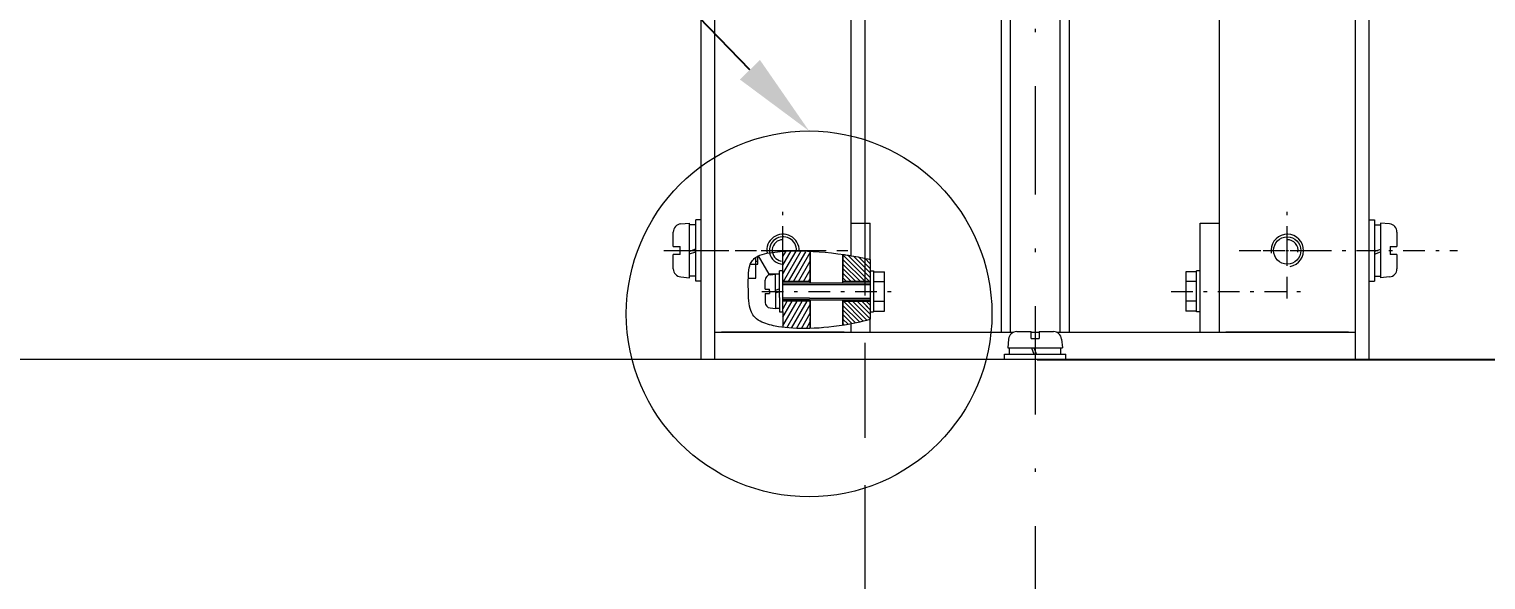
# Model space of a CAD drawing. Header units: millimetres. Extents: x 651 to 8859, y -354 to 894.
# Drawn here: x 2489.99 to 2532.74, y 99.82 to 115.97 of the extents above; entities that cross this region are included whole.
import ezdxf
from ezdxf import colors
from ezdxf.entities.mleader import LeaderData, LeaderLine
from ezdxf.math import Vec2, Vec3

# ---------------------------------------------------------------- set-up
doc = ezdxf.new("R2010")
doc.units = ezdxf.units.MM
for name, pattern in [('CENTER2', [28.575, 19.05, -3.175, 3.175, -3.175]), ('CHAIN', [0.3543, 0.2362, -0.0295, 0.0591, -0.0295]), ('DASHDOT2', [12.7, 6.35, -3.175, 0, -3.175])]:
    doc.linetypes.add(name, pattern=pattern)
for name, color, linetype, lineweight in [('cienka', 7, 'Continuous', 9), ('Kreskowanie (ISO)', 7, 'Continuous', 9), ('Linia przekroju (ISO)', 7, 'CHAIN', 9), ('Linia przerwania (ISO)', 7, 'Continuous', 9), ('symetria', 7, 'DASHDOT2', 9), ('Widoczne (ISO)', 7, 'Continuous', 18), ('Widoczne wąskie (ISO)', 7, 'Continuous', 9)]:
    doc.layers.add(name, color=color, linetype=linetype, lineweight=lineweight)
doc.styles.get("Standard").update_dxf_attribs({"font": 'tahoma.ttf'})
doc.dimstyles.new('5', dxfattribs={"dimtxt": 3, "dimasz": 2.5, "dimexe": 0.18, "dimexo": 0.0625, "dimgap": 0.09, "dimtad": 0, "dimtih": 1, "dimtoh": 1, "dimdec": 0, "dimlfac": 5, "dimzin": 0, "dimdsep": 46, "dimtxsty": 'Standard', "dimcen": 0.09, "dimadec": 0, "dimazin": 0, "dimtfac": 1, "dimtdec": 0, "dimtofl": 0, "dimtmove": 0, "dimatfit": 3, "dimfxl": 1, "dimtolj": 1, "dimtzin": 0, "dimarcsym": 0})

# ---------------------------------------------------------------- blocks, each defined once
blk = doc.blocks.new('2dTransPrzekrój3')
at = {"layer": 'Linia przekroju (ISO)', "linetype": 'CHAIN', "ltscale": 47.082718}
blk.add_line((752.897, 757.148), (752.897, 545.89), dxfattribs=at)
blk = doc.blocks.new('*U168')
at = {"layer": 'Widoczne wąskie (ISO)', "color": 0, "linetype": 'DASHDOT2', "ltscale": 0.1, "transparency": 16777216}
blk.add_line((-3.58, 0), (2.123, 0), dxfattribs=at)
blk = doc.blocks.new('*U169')
at = {"layer": 'Widoczne wąskie (ISO)', "color": 0, "linetype": 'CENTER2', "ltscale": 0.1, "transparency": 16777216}
blk.add_line((-3.58, 0), (2.123, 0), dxfattribs=at)
blk = doc.blocks.new('*U237')
at = {"layer": 'Widoczne wąskie (ISO)', "color": 0, "linetype": 'DASHDOT2', "ltscale": 0.1, "transparency": 16777216}
blk.add_line((-3.58, 0), (0.417, 0), dxfattribs=at)
blk = doc.blocks.new('*U238')
at = {"layer": 'Widoczne wąskie (ISO)', "color": 0, "linetype": 'DASHDOT2', "ltscale": 0.1, "transparency": 16777216}
blk.add_line((-3.58, 0), (0.417, 0), dxfattribs=at)
blk = doc.blocks.new('*D301')
at = {"layer": 'cienka', "color": 0, "lineweight": -2, "transparency": 16777216}
for p, q in [((2519.575, 206.681), (2569.962, 206.681)), ((2569.782, 204.181), (2569.782, 133.053)), ((2569.782, 58.621), (2569.782, 129.748)), ((2519.574, 56.121), (2569.962, 56.121))]:
    blk.add_line(p, q, dxfattribs=at)
at = {"layer": 'cienka', "color": 0, "transparency": 16777216}
for points in [[(2569.365, 204.181), (2570.198, 204.181), (2569.782, 206.681)], [(2569.365, 58.621), (2570.198, 58.621), (2569.782, 56.121)]]:
    blk.add_solid(points, dxfattribs=at)
at = {"layer": 'Defpoints', "color": 0, "transparency": 16777216}
for p in [(2519.512, 206.681), (2519.512, 56.121), (2569.782, 56.121)]:
    blk.add_point(p, dxfattribs=at)
at = {"layer": 'cienka', "color": 0, "transparency": 16777216, "insert": (2569.782, 131.401), "char_height": 3, "attachment_point": 5}
blk.add_mtext('\\A1;753', dxfattribs=at)
blk = doc.blocks.new('*D303')
at = {"layer": 'cienka', "color": 0, "lineweight": -2, "transparency": 16777216}
for p, q in [((2519.575, 206.681), (2556.664, 206.681)), ((2556.484, 204.181), (2556.484, 158.133)), ((2556.484, 108.781), (2556.484, 154.828)), ((2519.574, 106.281), (2556.664, 106.281))]:
    blk.add_line(p, q, dxfattribs=at)
at = {"layer": 'cienka', "color": 0, "transparency": 16777216}
for points in [[(2556.067, 204.181), (2556.901, 204.181), (2556.484, 206.681)], [(2556.067, 108.781), (2556.901, 108.781), (2556.484, 106.281)]]:
    blk.add_solid(points, dxfattribs=at)
at = {"layer": 'Defpoints', "color": 0, "transparency": 16777216}
for p in [(2519.512, 206.681), (2556.484, 206.681), (2519.512, 106.281)]:
    blk.add_point(p, dxfattribs=at)
at = {"layer": 'cienka', "color": 0, "transparency": 16777216, "insert": (2556.484, 156.481), "char_height": 3, "attachment_point": 5}
blk.add_mtext('\\A1;502', dxfattribs=at)
blk = doc.blocks.new('*U716')
at = {"layer": 'Widoczne wąskie (ISO)', "color": 0, "linetype": 'DASHDOT2', "ltscale": 0.1, "transparency": 16777216}
for p, q in [((0, 0.08164), (0, 1.4082)), ((-1.4082, 0), (-0.08164, 0)), ((0.08164, 0), (1.4082, 0)), ((0, -1.4082), (0, -0.08164))]:
    blk.add_line(p, q, dxfattribs=at)
at = {"layer": 'Widoczne wąskie (ISO)', "color": 0, "linetype": 'Continuous', "ltscale": 0.1, "transparency": 16777216}
for p, q in [((-0.04082, 0), (0.04082, 0)), ((0, -0.04082), (0, 0.04082))]:
    blk.add_line(p, q, dxfattribs=at)
blk = doc.blocks.new('*U718')
at = {"layer": 'Widoczne wąskie (ISO)', "color": 0, "linetype": 'DASHDOT2', "ltscale": 0.1, "transparency": 16777216}
for p, q in [((0, 0.08164), (0, 1.4082)), ((-1.4082, 0), (-0.08164, 0)), ((0.08164, 0), (1.4082, 0)), ((0, -1.4082), (0, -0.08164))]:
    blk.add_line(p, q, dxfattribs=at)
at = {"layer": 'Widoczne wąskie (ISO)', "color": 0, "linetype": 'Continuous', "ltscale": 0.1, "transparency": 16777216}
for p, q in [((-0.04082, 0), (0.04082, 0)), ((0, -0.04082), (0, 0.04082))]:
    blk.add_line(p, q, dxfattribs=at)

msp = doc.modelspace()

# ---------------------------------------------------------------- hatches: boundary and pattern name
at = {"layer": 'cienka'}
h = msp.add_hatch(dxfattribs=at)
h.set_pattern_fill('ANSI31', color=256, scale=0.03, angle=90)
edge = h.paths.add_edge_path()
edge.add_line((2514.672, 107.992), (2514.512, 107.992))
edge.add_line((2514.512, 107.992), (2514.512, 107.42))
edge.add_spline(control_points=[(2514.512, 107.42), (2514.566, 107.433), (2514.619, 107.447), (2514.672, 107.462)], knot_values=[0, 0, 0, 0, 0.082716, 0.082716, 0.082716, 0.082716], degree=3, periodic=0)
edge.add_line((2514.672, 107.462), (2514.672, 107.681))
edge.add_line((2514.672, 107.681), (2514.672, 107.992))
edge = h.paths.add_edge_path(flags=17)
edge.add_spline(control_points=[(2514.512, 109.251), (2514.377, 109.279), (2514.243, 109.304), (2514.112, 109.327)], knot_values=[0.747343, 0.747343, 0.747343, 0.747343, 0.863362, 0.863362, 0.863362, 0.863362], degree=3, periodic=0)
edge.add_spline(control_points=[(2514.112, 109.327), (2514.112, 109.327), (2514.112, 109.327), (2514.112, 109.327), (2514.111, 109.327), (2514.11, 109.327), (2514.108, 109.327), (2514.099, 109.329), (2514.09, 109.33), (2514.064, 109.335), (2514.046, 109.338), (2514.004, 109.344), (2513.979, 109.348), (2513.94, 109.354), (2513.926, 109.356), (2513.912, 109.359)], knot_values=[0.279736, 0.279736, 0.279736, 0.279736, 0.281399, 0.281399, 0.291168, 0.291168, 0.306571, 0.306571, 0.338771, 0.338771, 0.376849, 0.376849, 0.417044, 0.417044, 0.438184, 0.438184, 0.438184, 0.438184], degree=3, periodic=0)
edge.add_spline(control_points=[(2513.912, 109.359), (2513.899, 109.361), (2513.885, 109.362), (2513.872, 109.364)], knot_values=[4.401496, 4.401496, 4.401496, 4.401496, 4.414186, 4.414186, 4.414186, 4.414186], degree=3, periodic=0)
edge.add_line((2513.872, 109.364), (2513.872, 108.701))
edge.add_line((2513.872, 108.701), (2513.872, 108.569))
edge.add_line((2513.872, 108.569), (2514.512, 108.569))
edge.add_line((2514.512, 108.569), (2514.512, 109.251))
edge = h.paths.add_edge_path()
edge.add_spline(control_points=[(2514.672, 109.216), (2514.618, 109.228), (2514.565, 109.24), (2514.512, 109.251)], knot_values=[0.863362, 0.863362, 0.863362, 0.863362, 0.909005, 0.909005, 0.909005, 0.909005], degree=3, periodic=0)
edge.add_line((2514.512, 109.251), (2514.512, 108.569))
edge.add_line((2514.512, 108.569), (2514.672, 108.569))
edge.add_line((2514.672, 108.569), (2514.672, 108.881))
edge.add_line((2514.672, 108.881), (2514.672, 109.216))
edge = h.paths.add_edge_path()
edge.add_spline(control_points=[(2514.512, 205.106), (2514.377, 205.11), (2514.243, 205.114), (2514.112, 205.116)], knot_values=[0.829339, 0.829339, 0.829339, 0.829339, 0.963186, 0.963186, 0.963186, 0.963186], degree=3, periodic=0)
edge.add_line((2514.112, 205.116), (2514.112, 205.116))
edge.add_spline(control_points=[(2514.112, 205.116), (2514.112, 205.116), (2514.112, 205.116), (2514.111, 205.116), (2514.11, 205.116), (2514.105, 205.117), (2514.099, 205.117), (2514.082, 205.117), (2514.066, 205.117), (2514.028, 205.118), (2514.006, 205.118), (2513.959, 205.119), (2513.936, 205.12), (2513.912, 205.12)], knot_values=[0.310894, 0.310894, 0.310894, 0.310894, 0.317653, 0.317653, 0.331456, 0.331456, 0.355261, 0.355261, 0.393605, 0.393605, 0.432755, 0.432755, 0.468384, 0.468384, 0.468384, 0.468384], degree=3, periodic=0)
edge.add_spline(control_points=[(2513.912, 205.12), (2513.899, 205.12), (2513.885, 205.12), (2513.872, 205.121)], knot_values=[7.577913, 7.577913, 7.577913, 7.577913, 7.604351, 7.604351, 7.604351, 7.604351], degree=3, periodic=0)
edge.add_line((2513.872, 205.121), (2513.872, 204.569))
edge.add_line((2513.872, 204.569), (2514.512, 204.569))
edge.add_line((2514.512, 204.569), (2514.512, 205.106))
edge = h.paths.add_edge_path()
edge.add_spline(control_points=[(2514.672, 205.1), (2514.618, 205.102), (2514.565, 205.104), (2514.512, 205.106)], knot_values=[0.963186, 0.963186, 0.963186, 0.963186, 1.015854, 1.015854, 1.015854, 1.015854], degree=3, periodic=0)
edge.add_line((2514.512, 205.106), (2514.512, 204.569))
edge.add_line((2514.512, 204.569), (2514.672, 204.569))
edge.add_line((2514.672, 204.569), (2514.672, 204.881))
edge.add_line((2514.672, 204.881), (2514.672, 205.1))
edge = h.paths.add_edge_path()
edge.add_line((2514.512, 203.992), (2513.872, 203.992))
edge.add_line((2513.872, 203.992), (2513.872, 203.324))
edge.add_spline(control_points=[(2513.872, 203.324), (2513.885, 203.325), (2513.899, 203.326), (2513.912, 203.327)], knot_values=[0.050538, 0.050538, 0.050538, 0.050538, 0.070908, 0.070908, 0.070908, 0.070908], degree=3, periodic=0)
edge.add_spline(control_points=[(2513.912, 203.327), (2513.923, 203.328), (2513.935, 203.329), (2513.97, 203.331), (2513.993, 203.333), (2514.033, 203.336), (2514.05, 203.338), (2514.082, 203.34), (2514.095, 203.342), (2514.106, 203.343), (2514.108, 203.343), (2514.111, 203.343), (2514.112, 203.343), (2514.112, 203.343), (2514.112, 203.343), (2514.112, 203.343)], knot_values=[0.188872, 0.188872, 0.188872, 0.188872, 0.206254, 0.206254, 0.242394, 0.242394, 0.275992, 0.275992, 0.315843, 0.315843, 0.332632, 0.332632, 0.342723, 0.342723, 0.346562, 0.346562, 0.346562, 0.346562], degree=3, periodic=0)
edge.add_spline(control_points=[(2514.112, 203.343), (2514.246, 203.356), (2514.379, 203.372), (2514.512, 203.39)], knot_values=[0.080872, 0.080872, 0.080872, 0.080872, 0.281558, 0.281558, 0.281558, 0.281558], degree=3, periodic=0)
edge.add_line((2514.512, 203.39), (2514.512, 203.992))
edge = h.paths.add_edge_path()
edge.add_line((2514.672, 203.992), (2514.512, 203.992))
edge.add_line((2514.512, 203.992), (2514.512, 203.39))
edge.add_spline(control_points=[(2514.512, 203.39), (2514.565, 203.398), (2514.619, 203.406), (2514.672, 203.414)], knot_values=[0, 0, 0, 0, 0.080872, 0.080872, 0.080872, 0.080872], degree=3, periodic=0)
edge.add_line((2514.672, 203.414), (2514.672, 203.681))
edge.add_line((2514.672, 203.681), (2514.672, 203.992))
h = msp.add_hatch(dxfattribs=at)
h.set_pattern_fill('ANSI31', color=256, scale=0.03, angle=90)
h.paths.add_polyline_path([(2514.672, 107.681), (2514.672, 107.992), (2513.872, 107.992), (2513.872, 107.352), (2513.884, 107.35), (2513.884, 107.289, 0.015728), (2514.672, 107.462)])
at = {"layer": 'Kreskowanie (ISO)'}
h = msp.add_hatch(dxfattribs=at)
h.set_pattern_fill('ANSI31', color=256, scale=0.04, angle=14.999978)
h.paths.add_polyline_path([(2512.912, 108.569), (2512.112, 108.569)])
edge = h.paths.add_edge_path()
edge.add_spline(control_points=[(2512.112, 107.226), (2512.568, 107.169), (2513.19, 107.173), (2513.884, 107.288)], knot_values=[0.06547, 0.06547, 0.06547, 0.06547, 1.136435, 1.136435, 1.136435, 1.136435], degree=3, periodic=0)
edge.add_line((2512.912, 107.193), (2512.912, 107.481))
edge.add_line((2512.912, 107.481), (2512.912, 107.641))
edge.add_line((2512.912, 107.641), (2512.912, 108.031))
edge.add_line((2512.912, 108.031), (2512.895, 107.992))
edge.add_line((2512.895, 107.992), (2512.114, 107.992))
edge.add_line((2512.114, 107.992), (2512.112, 107.681))
edge.add_line((2512.112, 107.681), (2512.112, 107.226))
edge = h.paths.add_edge_path()
edge.add_spline(control_points=[(2512.112, 109.457), (2512.125, 109.401), (2512.15, 109.452), (2512.181, 109.453)], knot_values=[4.401496, 4.401496, 4.401496, 4.401496, 4.414186, 4.414186, 4.414186, 4.414186], degree=3, periodic=0)
edge.add_spline(control_points=[(2512.181, 109.453), (2512.217, 109.475), (2512.243, 109.445), (2512.219, 109.387), (2512.244, 109.383), (2512.286, 109.376), (2512.313, 109.438), (2512.312, 109.466), (2512.422, 109.491), (2512.347, 109.366), (2512.349, 109.366), (2512.351, 109.365), (2512.352, 109.365), (2512.352, 109.365), (2512.352, 109.365), (2512.352, 109.365)], knot_values=[0.279736, 0.279736, 0.279736, 0.279736, 0.300876, 0.300876, 0.341071, 0.341071, 0.379148, 0.379148, 0.411349, 0.411349, 0.426752, 0.426752, 0.436521, 0.436521, 0.438186, 0.438186, 0.438186, 0.438186], degree=3, periodic=0)
edge.add_line((2512.352, 109.365), (2512.352, 109.365))
edge.add_spline(control_points=[(2512.352, 109.365), (2512.5, 109.468), (2512.476, 109.513), (2512.912, 109.416)], knot_values=[0.747343, 0.747343, 0.747343, 0.747343, 0.909005, 0.909005, 0.909005, 0.909005], degree=3, periodic=0)
edge.add_line((2512.912, 109.416), (2512.912, 108.919))
edge.add_line((2512.912, 108.919), (2512.912, 108.569))
edge.add_line((2512.912, 108.569), (2512.112, 108.569))
edge.add_line((2512.112, 108.569), (2512.112, 108.739))
edge.add_line((2512.112, 108.739), (2512.112, 109.457))

# ---------------------------------------------------------------- linework, layer by layer
at = {"layer": 'cienka'}
for p, q in [((2512.897, 107.992), (2512.112, 107.992)), ((2513.872, 107.992), (2513.872, 107.286)), ((2513.884, 107.35), (2513.884, 107.35)), ((2514.112, 107.33), (2514.112, 107.333)), ((2513.884, 107.288), (2513.884, 107.289))]:
    msp.add_line(p, q, dxfattribs=at)
msp.add_arc((2511.522, 119.896), 12.826, 280.5582, 284.2175, dxfattribs=at)
at = {"layer": 'Linia przerwania (ISO)'}
for points in [[(2512.112, 109.457), (2512.233, 109.464), (2512.367, 109.468), (2512.512, 109.468)], [(2512.512, 109.468), (2512.916, 109.468), (2513.398, 109.435), (2513.912, 109.359)], [(2514.112, 109.327), (2514.295, 109.296), (2514.482, 109.259), (2514.672, 109.216)]]:
    msp.add_open_spline(points, degree=3, dxfattribs=at)
for points, knots in [([(2513.912, 107.293), (2513.083, 107.153), (2512.354, 107.17), (2511.744, 107.289), (2511.578, 107.332), (2511.365, 107.447), (2511.304, 107.496), (2511.217, 107.603), (2511.187, 107.659), (2511.137, 107.8), (2511.121, 107.892), (2511.092, 108.196), (2511.084, 108.694), (2511.125, 108.993), (2511.143, 109.064), (2511.198, 109.171), (2511.23, 109.212), (2511.313, 109.283), (2511.366, 109.314), (2511.515, 109.372), (2511.612, 109.396), (2511.718, 109.414)], [0.051188, 0.051188, 0.051188, 0.051188, 1.326643, 1.326643, 1.713135, 1.713135, 1.941234, 1.941234, 2.143503, 2.143503, 2.405963, 2.405963, 2.866105, 2.866105, 3.051112, 3.051112, 3.199383, 3.199383, 3.35287, 3.35287, 3.539322, 3.539322, 3.539322, 3.539322]), ([(2513.912, 109.359), (2513.926, 109.356), (2513.94, 109.354), (2513.979, 109.348), (2514.004, 109.344), (2514.046, 109.338), (2514.064, 109.335), (2514.09, 109.33), (2514.099, 109.329), (2514.108, 109.327), (2514.11, 109.327), (2514.111, 109.327), (2514.112, 109.327), (2514.112, 109.327), (2514.112, 109.327), (2514.112, 109.327)], [0.2797362, 0.2797362, 0.2797362, 0.2797362, 0.3008759, 0.3008759, 0.3410707, 0.3410707, 0.3791485, 0.3791485, 0.4113492, 0.4113492, 0.4267521, 0.4267521, 0.4365208, 0.4365208, 0.4381858, 0.4381858, 0.4381858, 0.4381858])]:
    msp.add_open_spline(points, degree=3, knots=knots, dxfattribs=at)
at = {"layer": 'symetria', "ltscale": 0.5}
msp.add_line((2519.512, 211.046), (2519.516, 48.008), dxfattribs=at)
at = {"layer": 'Widoczne (ISO)'}
for p, q in [((2509.712, 106.281), (2509.712, 206.681)), ((2510.112, 106.281), (2510.112, 206.681)), ((2528.912, 106.281), (2528.912, 206.681)), ((2529.312, 106.281), (2529.312, 206.681)), ((2528.912, 107.081), (2528.912, 155.881)), ((2524.912, 143.167), (2524.912, 107.081)), ((2518.512, 140.409), (2518.512, 107.081)), ((2520.512, 140.409), (2520.512, 107.081)), ((2514.112, 109.327), (2514.112, 138.152)), ((2509.552, 108.581), (2509.552, 110.381)), ((2509.712, 110.381), (2509.552, 110.381)), ((2529.312, 110.381), (2529.472, 110.381)), ((2529.472, 110.381), (2529.472, 108.581)), ((2508.892, 109.601), (2508.892, 110.019)), ((2509.111, 110.258), (2509.372, 110.281)), ((2509.547, 110.236), (2509.367, 110.236)), ((2509.372, 108.681), (2509.372, 110.281)), ((2509.552, 110.236), (2509.372, 110.236)), ((2512.112, 109.457), (2512.112, 109.881)), ((2514.112, 110.281), (2514.672, 110.281)), ((2514.672, 109.216), (2514.672, 110.281)), ((2524.352, 107.081), (2524.352, 110.281)), ((2524.352, 110.281), (2524.912, 110.281)), ((2526.912, 109.081), (2526.912, 109.881)), ((2528.912, 109.881), (2528.912, 109.881)), ((2529.472, 110.236), (2529.652, 110.236)), ((2529.652, 110.281), (2529.652, 108.681)), ((2529.913, 110.258), (2529.652, 110.281)), ((2530.132, 110.019), (2530.132, 109.601)), ((2508.892, 109.601), (2509.092, 109.601)), ((2509.092, 109.361), (2509.092, 109.601)), ((2509.549, 109.517), (2509.369, 109.451)), ((2512.112, 108.881), (2512.112, 109.457)), ((2512.912, 109.458), (2512.912, 108.531)), ((2512.912, 108.531), (2512.912, 109.458)), ((2529.652, 109.513), (2529.472, 109.448)), ((2529.932, 109.601), (2530.132, 109.601)), ((2529.932, 109.601), (2529.932, 109.361)), ((2509.092, 109.361), (2508.892, 109.361)), ((2508.892, 108.943), (2508.892, 109.361)), ((2509.37, 109.379), (2509.55, 109.445)), ((2511.153, 109.076), (2511.312, 109.076)), ((2511.312, 109.076), (2511.312, 109.278)), ((2511.312, 109.081), (2511.372, 109.081)), ((2511.312, 108.672), (2511.312, 109.076)), ((2511.372, 109.081), (2511.372, 109.313)), ((2511.708, 108.781), (2511.394, 109.324)), ((2513.872, 108.531), (2513.872, 109.364)), ((2513.872, 109.364), (2513.872, 108.701)), ((2514.672, 109.216), (2514.672, 108.881)), ((2528.912, 109.081), (2528.912, 109.081)), ((2529.472, 109.376), (2529.652, 109.441)), ((2530.132, 109.361), (2529.932, 109.361)), ((2530.132, 109.361), (2530.132, 108.943)), ((2509.111, 108.703), (2509.372, 108.681)), ((2509.552, 108.726), (2509.372, 108.726)), ((2509.552, 108.726), (2509.372, 108.726)), ((2511.096, 108.672), (2511.312, 108.672)), ((2511.592, 108.341), (2511.592, 108.608)), ((2511.892, 108.781), (2511.708, 108.781)), ((2511.738, 108.767), (2511.892, 108.781)), ((2511.892, 108.301), (2511.892, 108.781)), ((2512.012, 108.781), (2511.892, 108.781)), ((2511.892, 108.301), (2511.892, 108.781)), ((2512.012, 108.101), (2512.012, 108.881)), ((2512.112, 108.881), (2512.012, 108.881)), ((2512.112, 108.101), (2512.112, 108.881)), ((2514.672, 108.881), (2514.672, 107.681)), ((2514.672, 108.881), (2514.772, 108.881)), ((2514.772, 108.881), (2514.772, 107.681)), ((2514.772, 108.858), (2515.092, 108.858)), ((2515.092, 108.569), (2515.092, 108.858)), ((2523.932, 108.858), (2523.932, 108.569)), ((2524.252, 108.858), (2523.932, 108.858)), ((2524.252, 107.681), (2524.252, 108.881)), ((2524.352, 108.881), (2524.252, 108.881)), ((2529.472, 108.726), (2529.652, 108.726)), ((2529.913, 108.703), (2529.652, 108.681)), ((2509.712, 108.581), (2509.552, 108.581)), ((2511.592, 108.341), (2511.712, 108.341)), ((2511.592, 108.221), (2511.712, 108.221)), ((2511.592, 108.221), (2511.592, 107.953)), ((2511.712, 108.301), (2511.712, 108.341)), ((2511.712, 108.301), (2511.712, 108.261)), ((2511.712, 108.261), (2511.712, 108.221)), ((2512.012, 108.351), (2511.892, 108.307)), ((2511.892, 108.261), (2511.892, 108.301)), ((2511.892, 108.235), (2512.012, 108.279)), ((2511.892, 108.261), (2511.892, 107.781)), ((2512.112, 108.531), (2514.672, 108.531)), ((2514.772, 108.569), (2515.092, 108.569)), ((2515.092, 107.992), (2515.092, 108.569)), ((2523.932, 108.569), (2523.932, 107.992)), ((2524.252, 108.569), (2523.932, 108.569)), ((2529.312, 108.581), (2529.472, 108.581)), ((2511.738, 107.794), (2511.892, 107.781)), ((2512.012, 107.781), (2511.892, 107.781)), ((2512.012, 108.101), (2512.012, 107.781)), ((2512.012, 107.781), (2512.012, 107.781)), ((2512.012, 107.781), (2512.012, 107.681)), ((2512.112, 108.031), (2512.112, 108.101)), ((2512.894, 108.031), (2512.112, 108.031)), ((2512.112, 107.681), (2512.112, 108.031)), ((2512.894, 108.031), (2514.672, 108.031)), ((2512.912, 108.031), (2512.912, 107.641)), ((2512.912, 107.641), (2512.912, 108.031)), ((2513.872, 107.286), (2513.872, 108.031)), ((2513.872, 107.861), (2513.872, 107.286)), ((2514.772, 107.992), (2515.092, 107.992)), ((2515.092, 107.703), (2515.092, 107.992)), ((2523.932, 107.992), (2523.932, 107.703)), ((2524.252, 107.992), (2523.932, 107.992)), ((2512.012, 107.681), (2512.112, 107.681)), ((2512.112, 107.681), (2512.112, 107.226)), ((2512.912, 107.641), (2512.912, 107.641)), ((2512.912, 107.641), (2512.912, 107.481)), ((2512.912, 107.481), (2512.912, 107.193)), ((2512.912, 107.193), (2512.912, 107.481)), ((2512.912, 107.481), (2512.912, 107.481)), ((2514.112, 107.081), (2514.112, 107.33)), ((2514.672, 107.681), (2514.672, 107.462)), ((2514.672, 107.681), (2514.772, 107.681)), ((2514.672, 107.081), (2514.672, 107.462)), ((2514.772, 107.703), (2515.092, 107.703)), ((2524.252, 107.703), (2523.932, 107.703)), ((2524.352, 107.681), (2524.252, 107.681)), ((2510.112, 107.081), (2518.878, 107.081)), ((2510.112, 106.281), (2510.112, 107.081)), ((2513.912, 107.081), (2510.312, 107.081)), ((2518.974, 107.101), (2519.392, 107.101)), ((2519.392, 106.901), (2519.392, 107.101)), ((2519.392, 107.081), (2519.632, 107.081)), ((2519.392, 106.901), (2519.632, 106.901)), ((2519.632, 107.101), (2519.632, 106.901)), ((2519.632, 107.101), (2520.05, 107.101)), ((2520.146, 107.081), (2528.912, 107.081)), ((2528.712, 107.081), (2525.112, 107.081)), ((2528.912, 106.281), (2528.912, 107.081)), ((2518.735, 106.882), (2518.712, 106.621)), ((2518.712, 106.621), (2520.312, 106.621)), ((2518.757, 106.441), (2518.757, 106.621)), ((2519.41, 106.621), (2519.476, 106.441)), ((2519.548, 106.441), (2519.482, 106.621)), ((2520.267, 106.441), (2520.267, 106.621)), ((2520.289, 106.882), (2520.312, 106.621)), ((2561.512, 106.281), (2477.512, 106.281)), ((2518.612, 106.441), (2520.412, 106.441)), ((2518.612, 106.281), (2518.612, 106.441)), ((2520.412, 106.281), (2520.412, 106.441))]:
    msp.add_line(p, q, dxfattribs=at)
msp.add_circle((2526.912, 109.481), 0.4, dxfattribs=at)
for centre, radius, start, end in [((2509.132, 110.019), 0.24, 95, 180), ((2512.112, 109.481), 0.4, 358.2149, 189.583), ((2529.892, 110.019), 0.24, 0, 85), ((2512.112, 109.481), 0.4, 189.583, 270), ((2509.132, 108.943), 0.24, 180, 265), ((2511.752, 108.608), 0.16, 95, 180), ((2529.892, 108.943), 0.24, 275, 0), ((2511.752, 107.953), 0.16, 180, 265), ((2518.974, 106.861), 0.24, 90, 175), ((2520.05, 106.861), 0.24, 5, 90)]:
    msp.add_arc(centre, radius, start, end, dxfattribs=at)
at = {"layer": 'Widoczne wąskie (ISO)'}
for p, q in [((2518.775, 141.167), (2518.775, 107.081)), ((2520.249, 107.081), (2520.249, 141.167)), ((2511.718, 109.414), (2512.112, 109.457)), ((2528.912, 109.797), (2528.912, 109.797)), ((2511.312, 109.164), (2511.372, 109.164)), ((2528.912, 109.164), (2528.912, 109.164)), ((2512.912, 108.569), (2512.112, 108.569)), ((2514.672, 108.477), (2512.112, 108.477)), ((2514.672, 108.569), (2513.872, 108.569)), ((2512.889, 108.085), (2512.112, 108.085)), ((2512.889, 108.085), (2514.672, 108.085)), ((2512.897, 107.992), (2512.912, 107.992)), ((2513.872, 107.992), (2514.672, 107.992))]:
    msp.add_line(p, q, dxfattribs=at)
msp.add_circle((2512.879, 107.62), 5.365, dxfattribs=at)
for centre, radius, start, end in [((2512.112, 109.481), 0.476, 358.4452, 189.7585), ((2526.912, 109.481), 0.476, 280, 190), ((2512.112, 109.481), 0.316, 90, 260), ((2526.912, 109.481), 0.316, 350, 90)]:
    msp.add_arc(centre, radius, start, end, dxfattribs=at)

# ---------------------------------------------------------------- block references
at = {"layer": 'Linia przekroju (ISO)'}
msp.add_blockref('2dTransPrzekrój3', (1761.615, -521.1), dxfattribs=at)
at = {"layer": 'Widoczne wąskie (ISO)', "linetype": 'DASHDOT2', "ltscale": 0.1}
for name, p in [('*U718', (2512.112, 109.481)), ('*U716', (2526.912, 109.481)), ('*U168', (2529.785, 109.481)), ('*U237', (2515.07, 108.281)), ('*U238', (2527.084, 108.281))]:
    msp.add_blockref(name, p, dxfattribs=at)
at = {"layer": 'Widoczne wąskie (ISO)', "linetype": 'CENTER2', "ltscale": 0.1}
msp.add_blockref('*U169', (2512.194, 109.481), dxfattribs=at)

# ---------------------------------------------------------------- dimensions: what is measured, and where the dimension line sits
at = {"layer": 'cienka'}
for p1, p2, distance, picture, middle in [((2519.512, 206.681), (2519.512, 56.121), 50.27, '*D301', (2569.782, 131.401)), ((2519.512, 106.281), (2519.512, 206.681), -36.972, '*D303', (2556.484, 156.481))]:
    dim = msp.add_aligned_dim(p1=p1, p2=p2, distance=distance, dimstyle='5', dxfattribs=at)
    dim.commit()
    dim.dimension.update_dxf_attribs({"geometry": picture, "text_midpoint": middle})

# ---------------------------------------------------------------- leaders
ml = msp.add_multileader_mtext('Standard', dxfattribs=at)
ml.set_content('')
ml.set_leader_properties()
ml.build(insert=Vec2(0, 0))
ml.multileader.update_dxf_attribs({"text_left_attachment_type": 6, "text_right_attachment_type": 6, "text_top_attachment_type": 10, "dogleg_length": 13.301, "arrow_head_size": 2.5})
ctx = ml.context
ctx.base_point, ctx.arrow_head_size, ctx.landing_gap_size, ctx.plane_origin = Vec3(2491.812, 129.208), 2.5, 1, Vec3(2510.485, 108.51)
ctx.left_attachment, ctx.right_attachment, ctx.bottom_attachment = 6, 6, 10
notes = []
notes.append((ctx, [(0, (1, 1, 0), (2497.189, 129.208), (-1, 0), 5.376, [(0, [(2512.879, 112.985)], 0, [])])]))
ctx.mtext, ml.multileader.dxf.content_type = None, 0
for ctx, leaders in notes:
    for number, flags, end, landing, length, lines in leaders:
        leader = LeaderData()
        leader.index, (leader.has_last_leader_line, leader.has_dogleg_vector, leader.attachment_direction) = number, flags
        leader.last_leader_point, leader.dogleg_vector, leader.dogleg_length = Vec3(end), Vec3(landing), length
        for number, points, colour, breaks in lines:
            line = LeaderLine()
            line.index, line.vertices, line.color, line.breaks = number, Vec3.list(points), colors.encode_raw_color(colour), breaks
            leader.lines.append(line)
        ctx.leaders.append(leader)

doc.saveas('drawing.dxf')
